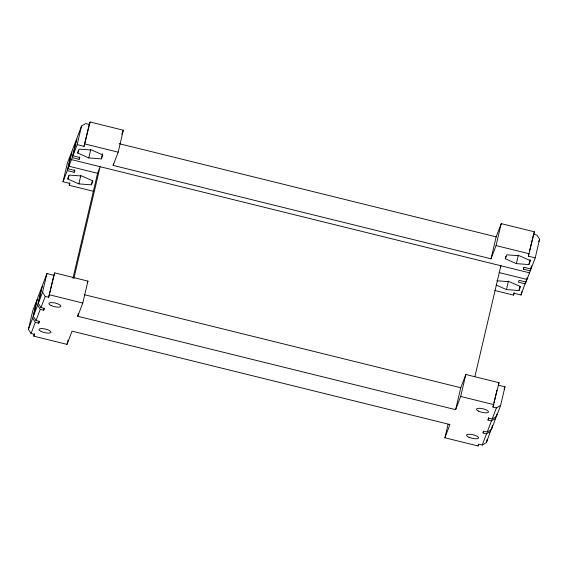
<?xml version="1.0" encoding="UTF-8"?>
<svg xmlns="http://www.w3.org/2000/svg" width="568" height="568" viewBox="0 0 568 568"><rect width="100%" height="100%" fill="white"/><g stroke="black" fill="none" stroke-linecap="round" stroke-linejoin="round"><path stroke-width="0.85" d="M28.4 329.355L32.774 310.703L37.034 299.542L32.66 318.194L28.4 329.355L31.062 333.494L34.499 334.346L33.803 336.164L67.01 344.371L72.058 331.144L449.948 424.552L444.9 437.779L478.107 445.986L478.803 444.169L482.232 445.021L486.442 442.579L491.299 428.875M63.012 181.774L67.393 163.123L71.653 151.961L67.272 170.613L63.012 181.774L69.885 183.471L69.189 185.289L93.031 191.182M33.356 316.376L37.729 297.724L41.989 286.563L37.616 305.215L33.356 316.376L36.018 320.515L39.455 321.367L38.759 323.185L35.322 322.333L32.66 318.194M67.968 168.795L72.342 150.144L76.602 138.982L72.228 157.634L67.968 168.795L74.841 170.492L74.145 172.31L67.272 170.613M37.616 305.215L40.278 309.354L43.715 310.206L44.403 308.389L40.974 307.536L38.304 303.397L42.685 284.745L46.945 273.584L53.811 275.281L54.727 272.889L87.933 281.096L82.786 303.042L77.738 316.262L455.628 409.67L460.676 396.443L465.824 374.504L499.031 382.711L492.967 407.05L496.404 407.902L500.607 405.46L504.987 386.808L498.115 385.104M72.228 157.634L79.101 159.331L79.797 157.513L72.924 155.817L77.298 137.165L81.558 126.004L85.768 123.561L89.197 124.406L90.113 122.013L123.327 130.221L118.179 152.167L113.124 165.394L491.015 258.802L496.063 245.575L501.21 223.629L534.417 231.836L528.354 256.182L535.226 257.879L539.6 239.227L536.938 235.081L533.501 234.236L534.417 231.836M67.826 179.012L69.332 175.079L81.877 176.023L92.918 180.908L91.42 184.841L78.874 183.89L67.826 179.012L68.621 175.633M38.304 303.397L42.565 292.236L46.945 273.584M72.924 155.817L77.184 144.655L81.558 126.004M33.803 336.164L34.4 333.629M69.189 185.289L69.786 182.761M77.738 153.055L79.236 149.121L91.782 150.066L102.829 154.95L101.324 158.884L88.778 157.932L77.738 153.055L78.334 150.52M38.759 323.185L39.156 321.495M74.145 172.31L74.742 169.782M43.715 310.206L44.105 308.516M79.101 159.331L79.69 156.803M42.565 292.236L45.234 296.375L48.663 297.227L53.811 275.281M77.184 144.655L84.05 146.352L89.197 124.406M48.663 297.227L54.727 272.889M84.05 146.352L90.113 122.013M78.874 183.89L80.855 175.448M88.778 157.932L90.759 149.49M91.42 184.841L92.406 180.617M72.981 278.171L97.575 173.311L100.096 166.694L73.89 278.434M101.324 158.884L102.517 153.821M67.01 344.371L68.004 340.154M77.738 316.262L78.334 313.735M113.124 165.394L113.522 163.705M444.9 437.779L448.067 424.275M455.628 409.67L460.776 387.731L465.824 374.504M491.015 258.802L496.162 236.856L501.21 223.629M474.876 376.641L500.884 265.76L500.252 267.414M505.321 258.745L506.819 254.812L519.365 255.763L530.413 260.641L528.907 264.574L516.362 263.623L505.321 258.745L505.91 256.211M496.915 280.769L509.46 281.714L520.501 286.599L519.003 290.532L506.457 289.581L508.438 281.139M516.362 263.623L518.343 255.188M478.107 445.986L478.505 444.297M494.756 290.482L513.493 295.111L514.09 292.584M490.702 431.417L486.492 433.86L483.063 433.008L483.453 431.318M496.255 415.897L495.658 418.438L491.448 420.881L488.011 420.029L488.608 417.501M531.463 265.767L530.271 270.858L523.398 269.161L523.795 267.471M519.003 290.532L519.99 286.315M492.967 407.05L493.564 404.522M493.954 402.833L496.929 390.173M528.354 256.182L528.751 254.492M529.738 250.268L532.117 240.143M532.514 238.453L533.302 235.081M486.442 442.579L487.237 439.185M513.493 295.111L514.189 293.294L521.055 294.998L521.85 291.604M528.907 264.574L530.1 259.512M521.055 294.998L525.911 281.288M483.063 433.008L483.751 431.19L487.188 432.042L491.398 429.6L492.392 425.361M525.315 283.837L518.449 282.133L519.138 280.315L526.011 282.019L527.005 277.773M488.011 420.029L488.707 418.211L492.144 419.063L496.347 416.621L496.95 414.072M523.398 269.161L524.094 267.336L530.966 269.04L531.563 266.491M31.062 333.494L35.322 322.333M36.018 320.515L40.278 309.354M40.974 307.536L45.234 296.375M121.744 134.353L123.327 130.221M87.309 282.75L87.933 281.096M538.684 241.613L539.6 239.227M526.011 282.019L530.271 270.858M530.966 269.04L535.226 257.879M498.42 384.309L499.031 382.711M482.232 445.021L486.492 433.86M487.188 432.042L491.448 420.881M492.144 419.063L496.404 407.902M504.072 389.194L504.987 386.808M491.398 429.6L495.658 418.438M496.347 416.621L500.607 405.46M119.138 143.661L496.162 236.856M84.966 143.96L118.179 152.167M496.063 245.575L529.269 253.782M71.469 159.622L529.511 272.839M68.948 166.232L97.575 173.311M499.201 272.583L526.99 279.456M84.611 294.749L460.776 387.731M49.579 294.827L82.786 303.042M460.676 396.443L493.883 404.657M496.198 285.051L506.457 289.581M51.12 305.548A6.198 1.846 13.2 0 0 60.875 306.429A6.198 1.846 13.2 0 0 52.689 302.645A6.198 1.846 13.2 0 0 51.12 305.548M41.237 331.513A6.198 1.846 13.2 0 0 50.971 332.379A6.198 1.846 13.2 0 0 42.756 328.602A6.198 1.846 13.2 0 0 41.237 331.513M478.291 411.033A6.198 1.846 13.2 0 0 488.352 412.269A6.198 1.846 13.2 0 0 480.798 408.392A6.198 1.846 13.2 0 0 478.291 411.033M469.033 437.303A6.198 1.846 13.2 0 0 478.59 437.992A6.198 1.846 13.2 0 0 470.091 434.271A6.198 1.846 13.2 0 0 469.033 437.303"/></g></svg>
